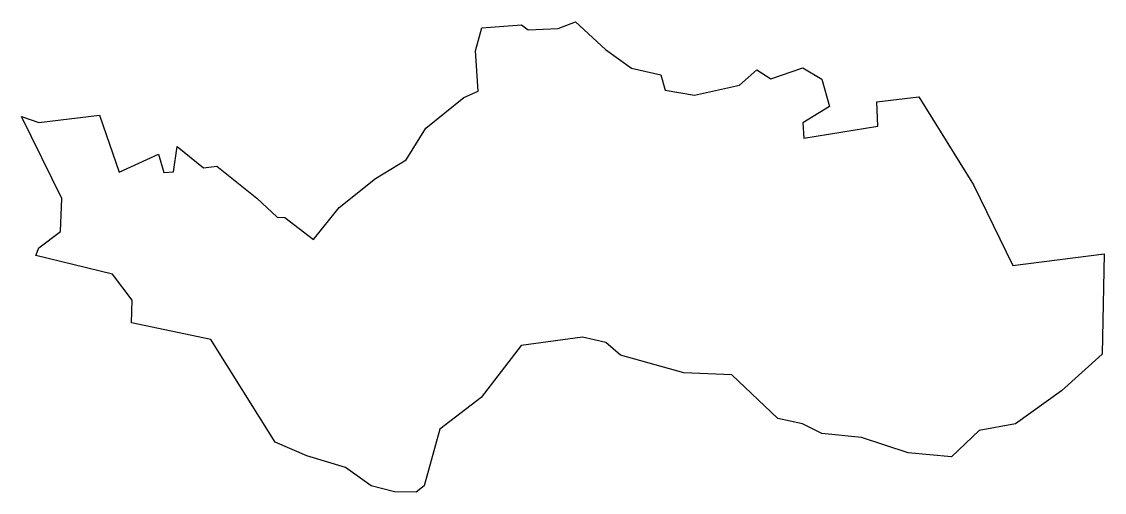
# Model space of a CAD drawing. Header units: metres. Extents: x 0 to 561379, y 0 to 4092696.
# Drawn here: x 73.3072 to 73.33497, y 16.88562 to 16.89768 of the extents above.
import ezdxf

# ---------------------------------------------------------------- set-up
doc = ezdxf.new("R2010")
doc.units = ezdxf.units.M
doc.layers.add('VILLAGE BOUNDRY', color=32, linetype='Continuous')

msp = doc.modelspace()

# ---------------------------------------------------------------- linework, layer by layer
at = {"layer": 'VILLAGE BOUNDRY'}
msp.add_polyline3d([(73.327258, 16.894689, 0), (73.329161, 16.895, 0), (73.329133, 16.895622, 0), (73.330209, 16.895747, 0), (73.331614, 16.893495, 0), (73.332625, 16.891432, 0), (73.33497, 16.891728, 0), (73.334918, 16.889153, 0), (73.333871, 16.888215, 0), (73.332693, 16.887372, 0), (73.331762, 16.887199, 0), (73.33105, 16.886522, 0), (73.329938, 16.886631, 0), (73.328743, 16.887021, 0), (73.327726, 16.887126, 0), (73.327227, 16.88737, 0), (73.326598, 16.887506, 0), (73.325413, 16.888623, 0), (73.324187, 16.888676, 0), (73.322556, 16.889134, 0), (73.322187, 16.889456, 0), (73.321583, 16.88959, 0), (73.320015, 16.889378, 0), (73.318984, 16.888044, 0), (73.317921, 16.887234, 0), (73.317527, 16.885785, 0), (73.317319, 16.885615, 0), (73.316762, 16.885624, 0), (73.316164, 16.88578, 0), (73.315502, 16.88625, 0), (73.314511, 16.886554, 0), (73.313698, 16.886897, 0), (73.312049, 16.889532, 0), (73.310016, 16.889955, 0), (73.31003, 16.890536, 0), (73.309526, 16.891203, 0), (73.307559, 16.891682, 0), (73.307637, 16.891883, 0), (73.308196, 16.892302, 0), (73.308232, 16.893145, 0), (73.307198, 16.895245, 0), (73.30764, 16.895093, 0), (73.309197, 16.895284, 0), (73.309703, 16.89382, 0), (73.310709, 16.894283, 0), (73.310841, 16.893812, 0), (73.31109, 16.893828, 0), (73.311191, 16.894479, 0), (73.311865, 16.893933, 0), (73.312205, 16.893973, 0), (73.313231, 16.893152, 0), (73.31375, 16.892668, 0), (73.313947, 16.892656, 0), (73.314682, 16.892091, 0), (73.315343, 16.892915, 0), (73.316276, 16.893661, 0), (73.31706, 16.894134, 0), (73.317563, 16.894944, 0), (73.318544, 16.895734, 0), (73.318907, 16.895896, 0), (73.318842, 16.896932, 0), (73.318999, 16.897517, 0), (73.32002, 16.8976, 0), (73.320187, 16.897469, 0), (73.320958, 16.897506, 0), (73.321401, 16.897677, 0), (73.322173, 16.896961, 0), (73.322843, 16.896482, 0), (73.323597, 16.896315, 0), (73.323708, 16.895919, 0), (73.324458, 16.895793, 0), (73.325608, 16.896054, 0), (73.326053, 16.896443, 0), (73.326416, 16.896211, 0), (73.327236, 16.896493, 0), (73.327722, 16.8962, 0), (73.327922, 16.895507, 0), (73.327233, 16.895082, 0)], close=True, dxfattribs=at)
msp.add_polyline3d([(73.327258, 16.894689, 0), (73.329161, 16.895, 0), (73.329133, 16.895622, 0), (73.330209, 16.895747, 0), (73.331614, 16.893495, 0), (73.332625, 16.891432, 0), (73.33497, 16.891728, 0), (73.334918, 16.889153, 0), (73.333871, 16.888215, 0), (73.332693, 16.887372, 0), (73.331762, 16.887199, 0), (73.33105, 16.886522, 0), (73.329938, 16.886631, 0), (73.328743, 16.887021, 0), (73.327726, 16.887126, 0), (73.327227, 16.88737, 0), (73.326598, 16.887506, 0), (73.325413, 16.888623, 0), (73.324187, 16.888676, 0), (73.322556, 16.889134, 0), (73.322187, 16.889456, 0), (73.321583, 16.88959, 0), (73.320015, 16.889378, 0), (73.318984, 16.888044, 0), (73.317921, 16.887234, 0), (73.317527, 16.885785, 0), (73.317319, 16.885615, 0), (73.316762, 16.885624, 0), (73.316164, 16.88578, 0), (73.315502, 16.88625, 0), (73.314511, 16.886554, 0), (73.313698, 16.886897, 0), (73.312049, 16.889532, 0), (73.310016, 16.889955, 0), (73.31003, 16.890536, 0), (73.309526, 16.891203, 0), (73.307559, 16.891682, 0), (73.307637, 16.891883, 0), (73.308196, 16.892302, 0), (73.308232, 16.893145, 0), (73.307198, 16.895245, 0), (73.30764, 16.895093, 0), (73.309197, 16.895284, 0), (73.309703, 16.89382, 0), (73.310709, 16.894283, 0), (73.310841, 16.893812, 0), (73.31109, 16.893828, 0), (73.311191, 16.894479, 0), (73.311865, 16.893933, 0), (73.312205, 16.893973, 0), (73.313231, 16.893152, 0), (73.31375, 16.892668, 0), (73.313947, 16.892656, 0), (73.314682, 16.892091, 0), (73.315343, 16.892915, 0), (73.316276, 16.893661, 0), (73.31706, 16.894134, 0), (73.317563, 16.894944, 0), (73.318544, 16.895734, 0), (73.318907, 16.895896, 0), (73.318842, 16.896932, 0), (73.318999, 16.897517, 0), (73.32002, 16.8976, 0), (73.320187, 16.897469, 0), (73.320958, 16.897506, 0), (73.321401, 16.897677, 0), (73.322173, 16.896961, 0), (73.322843, 16.896482, 0), (73.323597, 16.896315, 0), (73.323708, 16.895919, 0), (73.324458, 16.895793, 0), (73.325608, 16.896054, 0), (73.326053, 16.896443, 0), (73.326416, 16.896211, 0), (73.327236, 16.896493, 0), (73.327722, 16.8962, 0), (73.327922, 16.895507, 0), (73.327233, 16.895082, 0)], close=True, dxfattribs=at)
msp.add_polyline3d([(73.327258, 16.894689, 0), (73.329161, 16.895, 0), (73.329133, 16.895622, 0), (73.330209, 16.895747, 0), (73.331614, 16.893495, 0), (73.332625, 16.891432, 0), (73.33497, 16.891728, 0), (73.334918, 16.889153, 0), (73.333871, 16.888215, 0), (73.332693, 16.887372, 0), (73.331762, 16.887199, 0), (73.33105, 16.886522, 0), (73.329938, 16.886631, 0), (73.328743, 16.887021, 0), (73.327726, 16.887126, 0), (73.327227, 16.88737, 0), (73.326598, 16.887506, 0), (73.325413, 16.888623, 0), (73.324187, 16.888676, 0), (73.322556, 16.889134, 0), (73.322187, 16.889456, 0), (73.321583, 16.88959, 0), (73.320015, 16.889378, 0), (73.318984, 16.888044, 0), (73.317921, 16.887234, 0), (73.317527, 16.885785, 0), (73.317319, 16.885615, 0), (73.316762, 16.885624, 0), (73.316164, 16.88578, 0), (73.315502, 16.88625, 0), (73.314511, 16.886554, 0), (73.313698, 16.886897, 0), (73.312049, 16.889532, 0), (73.310016, 16.889955, 0), (73.31003, 16.890536, 0), (73.309526, 16.891203, 0), (73.307559, 16.891682, 0), (73.307637, 16.891883, 0), (73.308196, 16.892302, 0), (73.308232, 16.893145, 0), (73.307198, 16.895245, 0), (73.30764, 16.895093, 0), (73.309197, 16.895284, 0), (73.309703, 16.89382, 0), (73.310709, 16.894283, 0), (73.310841, 16.893812, 0), (73.31109, 16.893828, 0), (73.311191, 16.894479, 0), (73.311865, 16.893933, 0), (73.312205, 16.893973, 0), (73.313231, 16.893152, 0), (73.31375, 16.892668, 0), (73.313947, 16.892656, 0), (73.314682, 16.892091, 0), (73.315343, 16.892915, 0), (73.316276, 16.893661, 0), (73.31706, 16.894134, 0), (73.317563, 16.894944, 0), (73.318544, 16.895734, 0), (73.318907, 16.895896, 0), (73.318842, 16.896932, 0), (73.318999, 16.897517, 0), (73.32002, 16.8976, 0), (73.320187, 16.897469, 0), (73.320958, 16.897506, 0), (73.321401, 16.897677, 0), (73.322173, 16.896961, 0), (73.322843, 16.896482, 0), (73.323597, 16.896315, 0), (73.323708, 16.895919, 0), (73.324458, 16.895793, 0), (73.325608, 16.896054, 0), (73.326053, 16.896443, 0), (73.326416, 16.896211, 0), (73.327236, 16.896493, 0), (73.327722, 16.8962, 0), (73.327922, 16.895507, 0), (73.327233, 16.895082, 0)], close=True, dxfattribs=at)
msp.add_polyline3d([(73.327258, 16.894689, 0), (73.329161, 16.895, 0), (73.329133, 16.895622, 0), (73.330209, 16.895747, 0), (73.331614, 16.893495, 0), (73.332625, 16.891432, 0), (73.33497, 16.891728, 0), (73.334918, 16.889153, 0), (73.333871, 16.888215, 0), (73.332693, 16.887372, 0), (73.331762, 16.887199, 0), (73.33105, 16.886522, 0), (73.329938, 16.886631, 0), (73.328743, 16.887021, 0), (73.327726, 16.887126, 0), (73.327227, 16.88737, 0), (73.326598, 16.887506, 0), (73.325413, 16.888623, 0), (73.324187, 16.888676, 0), (73.322556, 16.889134, 0), (73.322187, 16.889456, 0), (73.321583, 16.88959, 0), (73.320015, 16.889378, 0), (73.318984, 16.888044, 0), (73.317921, 16.887234, 0), (73.317527, 16.885785, 0), (73.317319, 16.885615, 0), (73.316762, 16.885624, 0), (73.316164, 16.88578, 0), (73.315502, 16.88625, 0), (73.314511, 16.886554, 0), (73.313698, 16.886897, 0), (73.312049, 16.889532, 0), (73.310016, 16.889955, 0), (73.31003, 16.890536, 0), (73.309526, 16.891203, 0), (73.307559, 16.891682, 0), (73.307637, 16.891883, 0), (73.308196, 16.892302, 0), (73.308232, 16.893145, 0), (73.307198, 16.895245, 0), (73.30764, 16.895093, 0), (73.309197, 16.895284, 0), (73.309703, 16.89382, 0), (73.310709, 16.894283, 0), (73.310841, 16.893812, 0), (73.31109, 16.893828, 0), (73.311191, 16.894479, 0), (73.311865, 16.893933, 0), (73.312205, 16.893973, 0), (73.313231, 16.893152, 0), (73.31375, 16.892668, 0), (73.313947, 16.892656, 0), (73.314682, 16.892091, 0), (73.315343, 16.892915, 0), (73.316276, 16.893661, 0), (73.31706, 16.894134, 0), (73.317563, 16.894944, 0), (73.318544, 16.895734, 0), (73.318907, 16.895896, 0), (73.318842, 16.896932, 0), (73.318999, 16.897517, 0), (73.32002, 16.8976, 0), (73.320187, 16.897469, 0), (73.320958, 16.897506, 0), (73.321401, 16.897677, 0), (73.322173, 16.896961, 0), (73.322843, 16.896482, 0), (73.323597, 16.896315, 0), (73.323708, 16.895919, 0), (73.324458, 16.895793, 0), (73.325608, 16.896054, 0), (73.326053, 16.896443, 0), (73.326416, 16.896211, 0), (73.327236, 16.896493, 0), (73.327722, 16.8962, 0), (73.327922, 16.895507, 0), (73.327233, 16.895082, 0)], close=True, dxfattribs=at)

doc.saveas('drawing.dxf')
